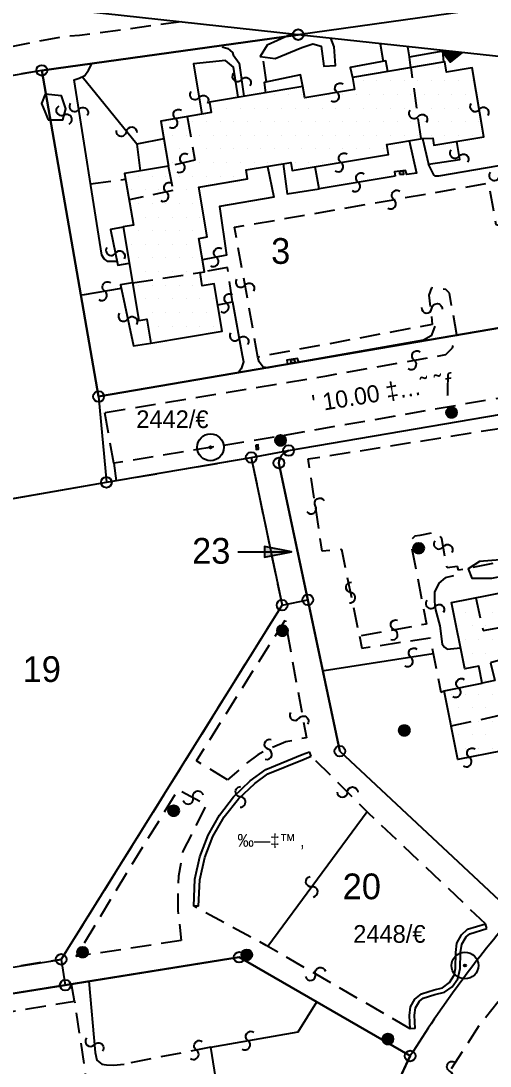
# Model space of a CAD drawing. Extents: x 160399 to 161261, y 619805 to 620526.
# Drawn here: x 160787.6 to 160842.3, y 620161.2 to 620282.9 of the extents above; entities that cross this region are included whole.
import ezdxf
from ezdxf.enums import TextEntityAlignment as Align

# ---------------------------------------------------------------- set-up
doc = ezdxf.new("R2010")
doc.units = 0
doc.header["$LTSCALE"] = 0.375
doc.header["$MEASUREMENT"] = 0
doc.linetypes.add('HIDDEN', pattern=[9.525, 6.35, -3.175])
doc.layers.get('0').update_dxf_attribs({"linetype": 'CONTINUOUS'})
for name, color, linetype in [('FNCP002', 251, 'CONTINUOUS'), ('PCLP001', 7, 'CONTINUOUS'), ('PCLP004', 7, 'CONTINUOUS'), ('PCLS001', 2, 'CONTINUOUS'), ('PCLS002', 2, 'CONTINUOUS'), ('PH-BLDH001', 3, 'CONTINUOUS'), ('PH-BLDP001', 3, 'CONTINUOUS'), ('PH-BLDP008', 3, 'CONTINUOUS'), ('PH-BLDP030', 3, 'HIDDEN'), ('PH-BLDP031', 3, 'HIDDEN'), ('PH-BORT000', 3, 'CONTINUOUS'), ('PH-FNCP000', 3, 'CONTINUOUS'), ('PH-FNCP006', 3, 'CONTINUOUS'), ('PH-LGTS008', 3, 'CONTINUOUS'), ('PH-PHNS001', 3, 'CONTINUOUS'), ('PH-PHNS006', 3, 'CONTINUOUS'), ('PH-RODP020', 3, 'HIDDEN'), ('PH-RODP021', 3, 'HIDDEN'), ('PH-RODP023', 3, 'HIDDEN'), ('PH-RODP026', 3, 'HIDDEN'), ('PH-TREP000', 3, 'CONTINUOUS'), ('PH-TREP001', 3, 'CONTINUOUS'), ('RODP021', 251, 'HIDDEN'), ('RODS001', 7, 'CONTINUOUS'), ('SRVS002', 6, 'CONTINUOUS'), ('SRVS007', 2, 'CONTINUOUS'), ('UD_PCLS008', 11, 'CONTINUOUS')]:
    doc.layers.add(name, color=color, linetype=linetype)
doc.styles.add('HEBTXT', font='hebtxt')

# ---------------------------------------------------------------- blocks, each defined once
blk = doc.blocks.new('*X25')
at = {"color": 0}
for p, q in [((160835.975, 620277.525), (160835.975, 620277.525)), ((160837.5625, 620277.525), (160837.5625, 620277.525)), ((160828.83125, 620275.9375), (160828.83125, 620275.9375)), ((160830.41875, 620275.9375), (160830.41875, 620275.9375)), ((160832.00625, 620275.9375), (160832.00625, 620275.9375)), ((160833.59375, 620275.9375), (160833.59375, 620275.9375)), ((160835.18125, 620275.9375), (160835.18125, 620275.9375)), ((160836.76875, 620275.9375), (160836.76875, 620275.9375)), ((160838.35625, 620275.9375), (160838.35625, 620275.9375)), ((160839.94375, 620275.9375), (160839.94375, 620275.9375)), ((160841.53125, 620275.9375), (160841.53125, 620275.9375)), ((160816.925, 620274.35), (160816.925, 620274.35)), ((160818.5125, 620274.35), (160818.5125, 620274.35)), ((160820.1, 620274.35), (160820.1, 620274.35)), ((160821.6875, 620274.35), (160821.6875, 620274.35)), ((160824.8625, 620274.35), (160824.8625, 620274.35)), ((160826.45, 620274.35), (160826.45, 620274.35)), ((160828.0375, 620274.35), (160828.0375, 620274.35)), ((160829.625, 620274.35), (160829.625, 620274.35)), ((160831.2125, 620274.35), (160831.2125, 620274.35)), ((160832.8, 620274.35), (160832.8, 620274.35)), ((160834.3875, 620274.35), (160834.3875, 620274.35)), ((160835.975, 620274.35), (160835.975, 620274.35)), ((160837.5625, 620274.35), (160837.5625, 620274.35)), ((160839.15, 620274.35), (160839.15, 620274.35)), ((160840.7375, 620274.35), (160840.7375, 620274.35)), ((160811.36875, 620272.7625), (160811.36875, 620272.7625)), ((160812.95625, 620272.7625), (160812.95625, 620272.7625)), ((160814.54375, 620272.7625), (160814.54375, 620272.7625)), ((160816.13125, 620272.7625), (160816.13125, 620272.7625)), ((160817.71875, 620272.7625), (160817.71875, 620272.7625)), ((160819.30625, 620272.7625), (160819.30625, 620272.7625)), ((160820.89375, 620272.7625), (160820.89375, 620272.7625)), ((160822.48125, 620272.7625), (160822.48125, 620272.7625)), ((160824.06875, 620272.7625), (160824.06875, 620272.7625)), ((160825.65625, 620272.7625), (160825.65625, 620272.7625)), ((160827.24375, 620272.7625), (160827.24375, 620272.7625)), ((160828.83125, 620272.7625), (160828.83125, 620272.7625)), ((160830.41875, 620272.7625), (160830.41875, 620272.7625)), ((160832.00625, 620272.7625), (160832.00625, 620272.7625)), ((160833.59375, 620272.7625), (160833.59375, 620272.7625)), ((160835.18125, 620272.7625), (160835.18125, 620272.7625)), ((160836.76875, 620272.7625), (160836.76875, 620272.7625)), ((160838.35625, 620272.7625), (160838.35625, 620272.7625)), ((160839.94375, 620272.7625), (160839.94375, 620272.7625)), ((160841.53125, 620272.7625), (160841.53125, 620272.7625)), ((160805.8125, 620271.175), (160805.8125, 620271.175)), ((160807.4, 620271.175), (160807.4, 620271.175)), ((160808.9875, 620271.175), (160808.9875, 620271.175)), ((160810.575, 620271.175), (160810.575, 620271.175)), ((160812.1625, 620271.175), (160812.1625, 620271.175)), ((160813.75, 620271.175), (160813.75, 620271.175)), ((160815.3375, 620271.175), (160815.3375, 620271.175)), ((160816.925, 620271.175), (160816.925, 620271.175)), ((160818.5125, 620271.175), (160818.5125, 620271.175)), ((160820.1, 620271.175), (160820.1, 620271.175)), ((160821.6875, 620271.175), (160821.6875, 620271.175)), ((160823.275, 620271.175), (160823.275, 620271.175)), ((160824.8625, 620271.175), (160824.8625, 620271.175)), ((160826.45, 620271.175), (160826.45, 620271.175)), ((160828.0375, 620271.175), (160828.0375, 620271.175)), ((160829.625, 620271.175), (160829.625, 620271.175)), ((160831.2125, 620271.175), (160831.2125, 620271.175)), ((160832.8, 620271.175), (160832.8, 620271.175)), ((160834.3875, 620271.175), (160834.3875, 620271.175)), ((160835.975, 620271.175), (160835.975, 620271.175)), ((160837.5625, 620271.175), (160837.5625, 620271.175)), ((160839.15, 620271.175), (160839.15, 620271.175)), ((160840.7375, 620271.175), (160840.7375, 620271.175)), ((160842.325, 620271.175), (160842.325, 620271.175)), ((160806.60625, 620269.5875), (160806.60625, 620269.5875)), ((160808.19375, 620269.5875), (160808.19375, 620269.5875)), ((160809.78125, 620269.5875), (160809.78125, 620269.5875)), ((160811.36875, 620269.5875), (160811.36875, 620269.5875)), ((160812.95625, 620269.5875), (160812.95625, 620269.5875)), ((160814.54375, 620269.5875), (160814.54375, 620269.5875)), ((160816.13125, 620269.5875), (160816.13125, 620269.5875)), ((160817.71875, 620269.5875), (160817.71875, 620269.5875)), ((160819.30625, 620269.5875), (160819.30625, 620269.5875)), ((160820.89375, 620269.5875), (160820.89375, 620269.5875)), ((160822.48125, 620269.5875), (160822.48125, 620269.5875)), ((160824.06875, 620269.5875), (160824.06875, 620269.5875)), ((160825.65625, 620269.5875), (160825.65625, 620269.5875)), ((160827.24375, 620269.5875), (160827.24375, 620269.5875)), ((160828.83125, 620269.5875), (160828.83125, 620269.5875)), ((160830.41875, 620269.5875), (160830.41875, 620269.5875)), ((160832.00625, 620269.5875), (160832.00625, 620269.5875)), ((160833.59375, 620269.5875), (160833.59375, 620269.5875)), ((160835.18125, 620269.5875), (160835.18125, 620269.5875)), ((160836.76875, 620269.5875), (160836.76875, 620269.5875)), ((160838.35625, 620269.5875), (160838.35625, 620269.5875)), ((160839.94375, 620269.5875), (160839.94375, 620269.5875)), ((160841.53125, 620269.5875), (160841.53125, 620269.5875)), ((160805.8125, 620268), (160805.8125, 620268)), ((160807.4, 620268), (160807.4, 620268)), ((160808.9875, 620268), (160808.9875, 620268)), ((160810.575, 620268), (160810.575, 620268)), ((160812.1625, 620268), (160812.1625, 620268)), ((160813.75, 620268), (160813.75, 620268)), ((160815.3375, 620268), (160815.3375, 620268)), ((160816.925, 620268), (160816.925, 620268)), ((160818.5125, 620268), (160818.5125, 620268)), ((160820.1, 620268), (160820.1, 620268)), ((160821.6875, 620268), (160821.6875, 620268)), ((160823.275, 620268), (160823.275, 620268)), ((160824.8625, 620268), (160824.8625, 620268)), ((160826.45, 620268), (160826.45, 620268)), ((160828.0375, 620268), (160828.0375, 620268)), ((160829.625, 620268), (160829.625, 620268)), ((160831.2125, 620268), (160831.2125, 620268)), ((160806.60625, 620266.4125), (160806.60625, 620266.4125)), ((160808.19375, 620266.4125), (160808.19375, 620266.4125)), ((160809.78125, 620266.4125), (160809.78125, 620266.4125)), ((160811.36875, 620266.4125), (160811.36875, 620266.4125)), ((160812.95625, 620266.4125), (160812.95625, 620266.4125)), ((160814.54375, 620266.4125), (160814.54375, 620266.4125)), ((160816.13125, 620266.4125), (160816.13125, 620266.4125)), ((160817.71875, 620266.4125), (160817.71875, 620266.4125)), ((160819.30625, 620266.4125), (160819.30625, 620266.4125)), ((160820.89375, 620266.4125), (160820.89375, 620266.4125)), ((160822.48125, 620266.4125), (160822.48125, 620266.4125)), ((160824.06875, 620266.4125), (160824.06875, 620266.4125)), ((160825.65625, 620266.4125), (160825.65625, 620266.4125)), ((160802.6375, 620264.825), (160802.6375, 620264.825)), ((160804.225, 620264.825), (160804.225, 620264.825)), ((160805.8125, 620264.825), (160805.8125, 620264.825)), ((160807.4, 620264.825), (160807.4, 620264.825)), ((160808.9875, 620264.825), (160808.9875, 620264.825)), ((160810.575, 620264.825), (160810.575, 620264.825)), ((160812.1625, 620264.825), (160812.1625, 620264.825)), ((160813.75, 620264.825), (160813.75, 620264.825)), ((160801.84375, 620263.2375), (160801.84375, 620263.2375)), ((160803.43125, 620263.2375), (160803.43125, 620263.2375)), ((160805.01875, 620263.2375), (160805.01875, 620263.2375)), ((160806.60625, 620263.2375), (160806.60625, 620263.2375)), ((160808.19375, 620263.2375), (160808.19375, 620263.2375)), ((160802.6375, 620261.65), (160802.6375, 620261.65)), ((160804.225, 620261.65), (160804.225, 620261.65)), ((160805.8125, 620261.65), (160805.8125, 620261.65)), ((160807.4, 620261.65), (160807.4, 620261.65)), ((160808.9875, 620261.65), (160808.9875, 620261.65)), ((160803.43125, 620260.0625), (160803.43125, 620260.0625)), ((160805.01875, 620260.0625), (160805.01875, 620260.0625)), ((160806.60625, 620260.0625), (160806.60625, 620260.0625)), ((160808.19375, 620260.0625), (160808.19375, 620260.0625)), ((160809.78125, 620260.0625), (160809.78125, 620260.0625)), ((160801.05, 620258.475), (160801.05, 620258.475)), ((160802.6375, 620258.475), (160802.6375, 620258.475)), ((160804.225, 620258.475), (160804.225, 620258.475)), ((160805.8125, 620258.475), (160805.8125, 620258.475)), ((160807.4, 620258.475), (160807.4, 620258.475)), ((160808.9875, 620258.475), (160808.9875, 620258.475)), ((160801.84375, 620256.8875), (160801.84375, 620256.8875)), ((160803.43125, 620256.8875), (160803.43125, 620256.8875)), ((160805.01875, 620256.8875), (160805.01875, 620256.8875)), ((160806.60625, 620256.8875), (160806.60625, 620256.8875)), ((160808.19375, 620256.8875), (160808.19375, 620256.8875)), ((160809.78125, 620256.8875), (160809.78125, 620256.8875)), ((160802.6375, 620255.3), (160802.6375, 620255.3)), ((160804.225, 620255.3), (160804.225, 620255.3)), ((160805.8125, 620255.3), (160805.8125, 620255.3)), ((160807.4, 620255.3), (160807.4, 620255.3)), ((160808.9875, 620255.3), (160808.9875, 620255.3)), ((160801.84375, 620253.7125), (160801.84375, 620253.7125)), ((160803.43125, 620253.7125), (160803.43125, 620253.7125)), ((160805.01875, 620253.7125), (160805.01875, 620253.7125)), ((160806.60625, 620253.7125), (160806.60625, 620253.7125)), ((160808.19375, 620253.7125), (160808.19375, 620253.7125)), ((160809.78125, 620253.7125), (160809.78125, 620253.7125)), ((160802.6375, 620252.125), (160802.6375, 620252.125)), ((160804.225, 620252.125), (160804.225, 620252.125)), ((160805.8125, 620252.125), (160805.8125, 620252.125)), ((160807.4, 620252.125), (160807.4, 620252.125)), ((160808.9875, 620252.125), (160808.9875, 620252.125)), ((160810.575, 620252.125), (160810.575, 620252.125)), ((160803.43125, 620250.5375), (160803.43125, 620250.5375)), ((160805.01875, 620250.5375), (160805.01875, 620250.5375)), ((160806.60625, 620250.5375), (160806.60625, 620250.5375)), ((160808.19375, 620250.5375), (160808.19375, 620250.5375)), ((160809.78125, 620250.5375), (160809.78125, 620250.5375)), ((160811.36875, 620250.5375), (160811.36875, 620250.5375)), ((160802.6375, 620248.95), (160802.6375, 620248.95)), ((160804.225, 620248.95), (160804.225, 620248.95)), ((160805.8125, 620248.95), (160805.8125, 620248.95)), ((160807.4, 620248.95), (160807.4, 620248.95)), ((160808.9875, 620248.95), (160808.9875, 620248.95)), ((160810.575, 620248.95), (160810.575, 620248.95)), ((160805.01875, 620247.3625), (160805.01875, 620247.3625)), ((160806.60625, 620247.3625), (160806.60625, 620247.3625)), ((160808.19375, 620247.3625), (160808.19375, 620247.3625)), ((160809.78125, 620247.3625), (160809.78125, 620247.3625)), ((160811.36875, 620247.3625), (160811.36875, 620247.3625)), ((160804.225, 620245.775), (160804.225, 620245.775)), ((160805.8125, 620245.775), (160805.8125, 620245.775))]:
    blk.add_line(p, q, dxfattribs=at)
blk = doc.blocks.new('*X24')
at = {"color": 0}
for p, q in [((160841.53125, 620215.6125), (160841.53125, 620215.6125)), ((160843.11875, 620215.6125), (160843.11875, 620215.6125)), ((160844.70625, 620215.6125), (160844.70625, 620215.6125)), ((160846.29375, 620215.6125), (160846.29375, 620215.6125)), ((160847.88125, 620215.6125), (160847.88125, 620215.6125)), ((160858.99375, 620215.6125), (160858.99375, 620215.6125)), ((160840.7375, 620214.025), (160840.7375, 620214.025)), ((160842.325, 620214.025), (160842.325, 620214.025)), ((160843.9125, 620214.025), (160843.9125, 620214.025)), ((160845.5, 620214.025), (160845.5, 620214.025)), ((160847.0875, 620214.025), (160847.0875, 620214.025)), ((160850.2625, 620214.025), (160850.2625, 620214.025)), ((160851.85, 620214.025), (160851.85, 620214.025)), ((160853.4375, 620214.025), (160853.4375, 620214.025)), ((160855.025, 620214.025), (160855.025, 620214.025)), ((160856.6125, 620214.025), (160856.6125, 620214.025)), ((160858.2, 620214.025), (160858.2, 620214.025)), ((160859.7875, 620214.025), (160859.7875, 620214.025)), ((160839.94375, 620212.4375), (160839.94375, 620212.4375)), ((160841.53125, 620212.4375), (160841.53125, 620212.4375)), ((160843.11875, 620212.4375), (160843.11875, 620212.4375)), ((160844.70625, 620212.4375), (160844.70625, 620212.4375)), ((160846.29375, 620212.4375), (160846.29375, 620212.4375)), ((160847.88125, 620212.4375), (160847.88125, 620212.4375)), ((160849.46875, 620212.4375), (160849.46875, 620212.4375)), ((160851.05625, 620212.4375), (160851.05625, 620212.4375)), ((160852.64375, 620212.4375), (160852.64375, 620212.4375)), ((160854.23125, 620212.4375), (160854.23125, 620212.4375)), ((160855.81875, 620212.4375), (160855.81875, 620212.4375)), ((160857.40625, 620212.4375), (160857.40625, 620212.4375)), ((160858.99375, 620212.4375), (160858.99375, 620212.4375)), ((160840.7375, 620210.85), (160840.7375, 620210.85)), ((160842.325, 620210.85), (160842.325, 620210.85)), ((160843.9125, 620210.85), (160843.9125, 620210.85)), ((160845.5, 620210.85), (160845.5, 620210.85)), ((160847.0875, 620210.85), (160847.0875, 620210.85)), ((160848.675, 620210.85), (160848.675, 620210.85)), ((160850.2625, 620210.85), (160850.2625, 620210.85)), ((160851.85, 620210.85), (160851.85, 620210.85)), ((160853.4375, 620210.85), (160853.4375, 620210.85)), ((160855.025, 620210.85), (160855.025, 620210.85)), ((160856.6125, 620210.85), (160856.6125, 620210.85)), ((160858.2, 620210.85), (160858.2, 620210.85)), ((160859.7875, 620210.85), (160859.7875, 620210.85)), ((160841.53125, 620209.2625), (160841.53125, 620209.2625)), ((160843.11875, 620209.2625), (160843.11875, 620209.2625)), ((160844.70625, 620209.2625), (160844.70625, 620209.2625)), ((160846.29375, 620209.2625), (160846.29375, 620209.2625)), ((160847.88125, 620209.2625), (160847.88125, 620209.2625)), ((160849.46875, 620209.2625), (160849.46875, 620209.2625)), ((160851.05625, 620209.2625), (160851.05625, 620209.2625)), ((160852.64375, 620209.2625), (160852.64375, 620209.2625)), ((160854.23125, 620209.2625), (160854.23125, 620209.2625)), ((160855.81875, 620209.2625), (160855.81875, 620209.2625)), ((160857.40625, 620209.2625), (160857.40625, 620209.2625)), ((160858.99375, 620209.2625), (160858.99375, 620209.2625)), ((160860.58125, 620209.2625), (160860.58125, 620209.2625)), ((160840.7375, 620207.675), (160840.7375, 620207.675)), ((160843.9125, 620207.675), (160843.9125, 620207.675)), ((160845.5, 620207.675), (160845.5, 620207.675)), ((160847.0875, 620207.675), (160847.0875, 620207.675)), ((160848.675, 620207.675), (160848.675, 620207.675)), ((160850.2625, 620207.675), (160850.2625, 620207.675)), ((160851.85, 620207.675), (160851.85, 620207.675)), ((160853.4375, 620207.675), (160853.4375, 620207.675)), ((160855.025, 620207.675), (160855.025, 620207.675)), ((160856.6125, 620207.675), (160856.6125, 620207.675)), ((160858.2, 620207.675), (160858.2, 620207.675)), ((160843.11875, 620206.0875), (160843.11875, 620206.0875)), ((160844.70625, 620206.0875), (160844.70625, 620206.0875)), ((160846.29375, 620206.0875), (160846.29375, 620206.0875)), ((160847.88125, 620206.0875), (160847.88125, 620206.0875)), ((160849.46875, 620206.0875), (160849.46875, 620206.0875)), ((160851.05625, 620206.0875), (160851.05625, 620206.0875)), ((160852.64375, 620206.0875), (160852.64375, 620206.0875)), ((160854.23125, 620206.0875), (160854.23125, 620206.0875)), ((160855.81875, 620206.0875), (160855.81875, 620206.0875)), ((160857.40625, 620206.0875), (160857.40625, 620206.0875)), ((160839.15, 620204.5), (160839.15, 620204.5)), ((160840.7375, 620204.5), (160840.7375, 620204.5)), ((160842.325, 620204.5), (160842.325, 620204.5)), ((160843.9125, 620204.5), (160843.9125, 620204.5)), ((160845.5, 620204.5), (160845.5, 620204.5)), ((160847.0875, 620204.5), (160847.0875, 620204.5)), ((160848.675, 620204.5), (160848.675, 620204.5)), ((160850.2625, 620204.5), (160850.2625, 620204.5)), ((160851.85, 620204.5), (160851.85, 620204.5)), ((160853.4375, 620204.5), (160853.4375, 620204.5)), ((160855.025, 620204.5), (160855.025, 620204.5)), ((160856.6125, 620204.5), (160856.6125, 620204.5)), ((160858.2, 620204.5), (160858.2, 620204.5)), ((160839.94375, 620202.9125), (160839.94375, 620202.9125)), ((160841.53125, 620202.9125), (160841.53125, 620202.9125)), ((160843.11875, 620202.9125), (160843.11875, 620202.9125)), ((160844.70625, 620202.9125), (160844.70625, 620202.9125)), ((160846.29375, 620202.9125), (160846.29375, 620202.9125)), ((160847.88125, 620202.9125), (160847.88125, 620202.9125)), ((160849.46875, 620202.9125), (160849.46875, 620202.9125)), ((160851.05625, 620202.9125), (160851.05625, 620202.9125)), ((160852.64375, 620202.9125), (160852.64375, 620202.9125)), ((160854.23125, 620202.9125), (160854.23125, 620202.9125)), ((160855.81875, 620202.9125), (160855.81875, 620202.9125)), ((160857.40625, 620202.9125), (160857.40625, 620202.9125)), ((160858.99375, 620202.9125), (160858.99375, 620202.9125)), ((160839.15, 620201.325), (160839.15, 620201.325)), ((160840.7375, 620201.325), (160840.7375, 620201.325)), ((160842.325, 620201.325), (160842.325, 620201.325)), ((160843.9125, 620201.325), (160843.9125, 620201.325)), ((160845.5, 620201.325), (160845.5, 620201.325)), ((160847.0875, 620201.325), (160847.0875, 620201.325)), ((160848.675, 620201.325), (160848.675, 620201.325)), ((160850.2625, 620201.325), (160850.2625, 620201.325)), ((160851.85, 620201.325), (160851.85, 620201.325)), ((160853.4375, 620201.325), (160853.4375, 620201.325)), ((160855.025, 620201.325), (160855.025, 620201.325)), ((160856.6125, 620201.325), (160856.6125, 620201.325)), ((160858.2, 620201.325), (160858.2, 620201.325)), ((160839.94375, 620199.7375), (160839.94375, 620199.7375)), ((160841.53125, 620199.7375), (160841.53125, 620199.7375)), ((160843.11875, 620199.7375), (160843.11875, 620199.7375)), ((160844.70625, 620199.7375), (160844.70625, 620199.7375)), ((160846.29375, 620199.7375), (160846.29375, 620199.7375)), ((160847.88125, 620199.7375), (160847.88125, 620199.7375)), ((160849.46875, 620199.7375), (160849.46875, 620199.7375)), ((160851.05625, 620199.7375), (160851.05625, 620199.7375)), ((160852.64375, 620199.7375), (160852.64375, 620199.7375)), ((160854.23125, 620199.7375), (160854.23125, 620199.7375)), ((160855.81875, 620199.7375), (160855.81875, 620199.7375)), ((160857.40625, 620199.7375), (160857.40625, 620199.7375)), ((160858.99375, 620199.7375), (160858.99375, 620199.7375)), ((160840.7375, 620198.15), (160840.7375, 620198.15)), ((160842.325, 620198.15), (160842.325, 620198.15)), ((160843.9125, 620198.15), (160843.9125, 620198.15)), ((160845.5, 620198.15), (160845.5, 620198.15)), ((160851.85, 620198.15), (160851.85, 620198.15)), ((160853.4375, 620198.15), (160853.4375, 620198.15)), ((160855.025, 620198.15), (160855.025, 620198.15)), ((160856.6125, 620198.15), (160856.6125, 620198.15)), ((160858.2, 620198.15), (160858.2, 620198.15)), ((160859.7875, 620198.15), (160859.7875, 620198.15)), ((160852.64375, 620196.5625), (160852.64375, 620196.5625)), ((160854.23125, 620196.5625), (160854.23125, 620196.5625))]:
    blk.add_line(p, q, dxfattribs=at)
blk = doc.blocks.new('PHNS001')
at = {"layer": 'PH-PHNS001', "flags": 128}
blk.add_lwpolyline([(-0.5, -0.3125), (0.5, -0.3125), (0.5, 0.25), (-0.5, 0.25), (-0.5, -0.3125)], dxfattribs=at)
blk = doc.blocks.new('PHNS006')
at = {"layer": 'PH-PHNS006', "flags": 128}
blk.add_lwpolyline([(-0.5, -0.3125), (0.5, -0.3125), (0.5, 0.25), (-0.5, 0.25), (-0.5, -0.3125)], dxfattribs=at)
blk = doc.blocks.new('*X10')
at = {"color": 0}
for p, q in [((-0.5, 0), (0.5, 0)), ((-0.499, 0.032), (0.499, 0.032)), ((-0.496, 0.064), (0.496, 0.064)), ((-0.491, 0.095), (0.491, 0.095)), ((-0.484, 0.127), (0.484, 0.127)), ((-0.474, 0.159), (0.474, 0.159)), ((-0.462, 0.191), (0.462, 0.191)), ((-0.448, 0.222), (0.448, 0.222)), ((-0.431, 0.254), (0.431, 0.254)), ((-0.41, 0.286), (0.41, 0.286)), ((-0.386, 0.318), (0.386, 0.318)), ((-0.358, 0.349), (0.358, 0.349)), ((-0.324, 0.381), (0.324, 0.381)), ((-0.282, 0.413), (0.282, 0.413)), ((-0.229, 0.445), (0.229, 0.445)), ((-0.152, 0.476), (0.152, 0.476)), ((-0.499, -0.032), (0.499, -0.032)), ((-0.496, -0.064), (0.496, -0.064)), ((-0.491, -0.095), (0.491, -0.095)), ((-0.484, -0.127), (0.484, -0.127)), ((-0.474, -0.159), (0.474, -0.159)), ((-0.462, -0.191), (0.462, -0.191)), ((-0.448, -0.222), (0.448, -0.222)), ((-0.431, -0.254), (0.431, -0.254)), ((-0.41, -0.286), (0.41, -0.286)), ((-0.386, -0.318), (0.386, -0.318)), ((-0.358, -0.349), (0.358, -0.349)), ((-0.324, -0.381), (0.324, -0.381)), ((-0.282, -0.413), (0.282, -0.413)), ((-0.229, -0.445), (0.229, -0.445)), ((-0.152, -0.476), (0.152, -0.476))]:
    blk.add_line(p, q, dxfattribs=at)
blk = doc.blocks.new('LGTS008')
blk.add_circle((0, 0), 0.5)
blk.add_blockref('*X10', (0, 0))
at = {"style": 'HEBTXT', "flags": 8}
blk.add_attdef('DESC', text='', height=1.5, dxfattribs=at).set_placement((-3.815, -0.648), align=Align.CENTER)
at = {"style": 'HEBTXT', "flags": 9}
blk.add_attdef('ID', (0, -2.843), '', height=1.5, dxfattribs=at)
blk = doc.blocks.new('PCLS010')
blk.add_lwpolyline([(0.75, -0.002), (5.75, -0.002), (3.25, 0.498), (3.25, -0.502), (5.75, -0.002)])
blk.add_solid([(3.25, -0.502), (3.25, 0.498), (5.75, -0.002)])
blk = doc.blocks.new('SRVS002')
for radius in [1.25, 0.1]:
    blk.add_circle((0, 0), radius)
blk = doc.blocks.new('PCLS002')
blk.add_lwpolyline([(-0.85, -0.85, 1), (0, 0, -1), (0.85, 0.85, -1)], format="xyb")
blk = doc.blocks.new('PCLS008')
at = {"style": 'HEBTXT', "flags": 1}
blk.add_attdef('CAPTION', text='', height=1.5, dxfattribs=at).set_placement((-0.165, -14.191), align=Align.CENTER)
blk = doc.blocks.new('SRVS007')
blk.add_circle((0, 0), 0.5)
at = {"style": 'HEBTXT'}
blk.add_attdef('NAME', text='', height=1.8, dxfattribs=at).set_placement((-0.011, -2.996), align=Align.CENTER)
for tag, flags, p in [('KIND', 1, (0, -6.042, -0.001)), ('HEIGHT', 1, (0, -8, -0.001)), ('SOURCE-CODE', 9, (0, -9.958, -0.001)), ('MARK-CODE', 9, (0, -11.916, -0.001))]:
    blk.add_attdef(tag, text='', height=1.8, dxfattribs=dict(at, flags=flags)).set_placement(p, align=Align.CENTER)
blk = doc.blocks.new('SU93_41L')
for points in [[(-1, 0), (0, 1), (1, 0)], [(-0.759, 0.1), (0, 0.859), (0.759, 0.1)], [(-0.517, 0.2), (0, 0.717), (0.517, 0.2)], [(-0.276, 0.3), (0, 0.576), (0.276, 0.3)], [(-0.034, 0.4), (0, 0.434), (0.034, 0.4)]]:
    blk.add_lwpolyline(points, close=True)
blk = doc.blocks.new('RODS001')
blk.add_circle((0, 0), 0.001)

msp = doc.modelspace()

# ---------------------------------------------------------------- linework, layer by layer
at = {"layer": 'FNCP002', "flags": 128}
for points in [[(160796.63, 620239.17), (160790.01, 620277.17), (160819.89, 620281.33)], [(160895.98, 620256.19), (160796.63, 620239.17)], [(160818.77, 620232.88), (160899.59, 620246.66)], [(160770.76, 620224.55), (160797.54, 620229.18)], [(160824.74, 620197.86), (160845.09, 620178.85)], [(160832.94, 620162.35), (160813.01, 620173.85)]]:
    msp.add_lwpolyline(points, dxfattribs=at)
for points in [[(160817.64, 620231.43, -0.302428), (160818.77, 620232.88, -11.851601)], [(160824.74, 620197.86), (160817.64, 620231.43, -0.281262)], [(160813.01, 620173.85), (160779.83, 620168.53, 0.161654)], [(160832.94, 620162.35), (160826.38, 620148.3), (160823.56, 620138.73), (160822.14, 620131.18), (160821.59, 620121.85), (160821.43, 620115.53), (160823, 620088.46, -0.121491)]]:
    msp.add_lwpolyline(points, format="xyb", dxfattribs=at)
at = {"layer": 'PCLP001', "flags": 128}
msp.add_lwpolyline([(160942.64, 620160.53), (160941.94, 620165.37), (160937.54, 620195.9), (160937.97, 620197.39), (160943.4, 620216.18), (160943.75, 620217.4), (160936.67, 620219.12), (160931.79, 620220.31), (160923.75, 620223.22), (160919.92, 620220.65), (160916.22, 620218.18), (160911.56, 620215.06), (160899.59, 620246.66), (160895.98, 620256.19), (160889.33, 620273.73), (160843.95, 620278.7), (160819.89, 620281.33), (160712.81, 620293.04)], dxfattribs=at)
at = {"layer": 'PCLP004'}
for p, q in [((160819.89, 620281.33), (160790.01, 620277.17)), ((160790.01, 620277.17), (160757.28, 620271.29)), ((160790.01, 620277.17), (160796.63, 620239.17)), ((160796.63, 620239.17), (160849.18, 620248.17)), ((160796.63, 620239.17), (160797.54, 620229.18)), ((160818.77, 620232.88), (160858.81, 620239.71)), ((160814.42, 620232.07), (160818.77, 620232.88)), ((160797.54, 620229.18), (160814.42, 620232.07)), ((160814.42, 620232.07), (160818.01, 620214.87)), ((160817.64, 620231.43), (160821.01, 620215.5)), ((160770.76, 620224.55), (160797.54, 620229.18)), ((160818.01, 620214.87), (160821.01, 620215.5)), ((160821.01, 620215.5), (160824.74, 620197.86)), ((160792.27, 620173.61), (160818.01, 620214.87)), ((160824.74, 620197.86), (160845.09, 620178.85)), ((160778.32, 620171.34), (160792.27, 620173.61)), ((160792.27, 620173.61), (160792.75, 620170.6)), ((160792.75, 620170.6), (160813.01, 620173.85)), ((160813.01, 620173.85), (160832.94, 620162.35)), ((160779.83, 620168.53), (160792.75, 620170.6)), ((160826.38, 620148.3), (160832.94, 620162.35))]:
    msp.add_line(p, q, dxfattribs=at)
msp.add_lwpolyline([(160904.06, 620295.95), (160883.38, 620291.52), (160874.47, 620290.05), (160842.95, 620284.54), (160819.89, 620281.33)], dxfattribs=at)
for centre, radius, start, end in [((160819.29, 620231.31), 1.66, 108.4168, 175.7239), ((160951.45, 620087.81), 140, 139.4367, 147.8302)]:
    msp.add_arc(centre, radius, start, end, dxfattribs=at)
at = {"layer": 'PH-BLDP001'}
for points in [[(160820.44, 620275.31), (160809.54, 620273.47), (160809.74, 620272.25), (160803.87, 620271.26), (160804.76, 620266.01), (160799.66, 620265.15), (160800.68, 620259.14), (160799.49, 620258.94), (160801.33, 620248.04), (160802.25, 620248.19), (160802.72, 620245.4), (160811.03, 620246.8), (160810.1, 620252.31), (160808.71, 620252.08), (160808.45, 620253.63), (160808.96, 620253.72), (160808.3, 620257.6), (160809.28, 620257.76), (160808.3, 620263.56), (160814, 620264.53), (160813.83, 620265.57), (160819.04, 620266.45), (160819.2, 620265.49), (160830.4, 620267.38), (160830.21, 620268.55), (160834.36, 620269.25), (160835.57, 620269.29), (160835.71, 620268.44), (160841.53, 620269.43), (160840.17, 620277.46), (160837.16, 620276.95), (160836.96, 620278.15), (160826.22, 620276.34), (160826.45, 620274.95), (160820.66, 620273.98)], [(160848.41, 620214.08), (160858.42, 620216.05), (160859.94, 620208.37), (160857.03, 620207.8), (160859.03, 620197.66), (160850.27, 620195.93), (160849.5, 620199.87), (160848.68, 620199.71), (160848.84, 620198.92), (160838.49, 620196.88), (160836.91, 620204.9), (160841.34, 620205.77), (160840.95, 620207.78), (160839.29, 620207.46), (160837.77, 620215.17), (160846.44, 620216.88), (160847.17, 620213.2), (160848.53, 620213.47)]]:
    msp.add_lwpolyline(points, close=True, dxfattribs=at)
at = {"layer": 'PH-BLDP008'}
for points in [[(160836.87, 620278.14), (160836.73, 620279.41), (160832.82, 620278.72), (160832.97, 620277.48)], [(160812.91, 620274.04), (160812.34, 620277.55), (160811.42, 620278.33), (160807.7, 620277.93), (160808.66, 620272.07)], [(160830.32, 620277.03), (160830.11, 620278.28), (160825.94, 620277.52), (160826.22, 620276.34)], [(160820.44, 620275.31), (160820.17, 620276.64), (160815.94, 620275.75), (160816.08, 620274.57)], [(160804.22, 620269.21), (160801.09, 620268.56), (160801.49, 620265.45)], [(160834.36, 620269.25), (160835.07, 620266.23), (160838.71, 620266.79), (160838.39, 620268.9)], [(160818.12, 620266.29), (160818.6, 620262.8), (160822.34, 620263.39), (160821.87, 620265.94)], [(160799.49, 620258.9), (160798.02, 620258.65), (160798.89, 620254.48), (160800.2, 620254.71)], [(160800.59, 620252.41), (160799.18, 620252.17), (160800.7, 620245.08), (160802.72, 620245.4)]]:
    msp.add_lwpolyline(points, dxfattribs=at)
at = {"layer": 'PH-BLDP030'}
for points in [[(160834.22, 620269.22), (160833.05, 620277.49)], [(160806.96, 620271.79), (160807.83, 620266.73), (160804.76, 620266.01)], [(160804.75, 620266.01), (160805.3, 620263.18), (160800.18, 620262.09)], [(160800.59, 620252.41), (160808.45, 620253.63)], [(160840.58, 620215.73), (160841.43, 620211.93), (160843.38, 620212.25), (160844.04, 620208.65), (160842.31, 620208.17), (160842.79, 620206.08), (160841.34, 620205.77)], [(160837.72, 620200.8), (160843.55, 620202.08), (160844.28, 620198.02)]]:
    msp.add_lwpolyline(points, dxfattribs=at)
at = {"layer": 'PH-BLDP031'}
msp.add_lwpolyline([(160810.51, 620249.87), (160812.22, 620250.2), (160811.67, 620254.21), (160808.96, 620253.72)], dxfattribs=at)
at = {"layer": 'PH-FNCP000'}
for points in [[(160811.05, 620279.9), (160811.71, 620279.73), (160812.23, 620279.26), (160812.32, 620278.99), (160813.02, 620278.01), (160813.57, 620274.15)], [(160829.45, 620280.28), (160829.79, 620278.22)], [(160832.64, 620279.93), (160832.83, 620278.73)], [(160798.8, 620254.89), (160798.21, 620254.89), (160797.71, 620254.92), (160797.27, 620255.2), (160797, 620255.63), (160793.77, 620276.07), (160794.38, 620276.27), (160795.03, 620276.56), (160795.47, 620277.21), (160795.79, 620277.84)], [(160816.19, 620275.8), (160815.85, 620278.25)], [(160832.84, 620268.99), (160833.67, 620265.21), (160832.55, 620265.06), (160832.41, 620265.51), (160831.1, 620265.34), (160831.18, 620264.86)], [(160856.57, 620269.95), (160856.63, 620269.45), (160856.52, 620268.76), (160855.73, 620268.09), (160845.99, 620266.53), (160836.22, 620264.83), (160835.9, 620264.84), (160835.68, 620265.02), (160835.07, 620266.23)], [(160816.3, 620265.99), (160817.04, 620262.41), (160810.71, 620261.3), (160811.54, 620255.65), (160808.73, 620255.09)], [(160831.18, 620264.86), (160822.34, 620263.39)], [(160799.26, 620251.77), (160794.7, 620251)], [(160812.22, 620250.2), (160813.36, 620244.01), (160813.5, 620243.2), (160813.25, 620242.42), (160812.96, 620242.06)], [(160835.82, 620247.38), (160835.66, 620246.93), (160835.38, 620246.26), (160834.48, 620245.76), (160819.98, 620243.19), (160819.79, 620243.62), (160818.56, 620243.43), (160818.63, 620242.96), (160816.39, 620242.52), (160815.8, 620242.61), (160815.33, 620243.22), (160815.2, 620243.77)], [(160837.98, 620218.3), (160837.03, 620218.04), (160836.27, 620217.42), (160835.76, 620216.37), (160835.76, 620215.24), (160835.89, 620214.34)], [(160835.89, 620214.34), (160836.38, 620212.45), (160836.67, 620210.32), (160836.92, 620209.98), (160837.26, 620209.73), (160838.8, 620209.91)], [(160807.71, 620179.81), (160807.86, 620182.94), (160808.44, 620185.56), (160809.4, 620188.07), (160810.72, 620190.41), (160812.37, 620192.54), (160814.3, 620194.4), (160816.11, 620195.71), (160820.36, 620197.47), (160821.2, 620197.8)], [(160808.27, 620179.79), (160808.42, 620182.88), (160809.01, 620185.46), (160809.96, 620187.93), (160811.28, 620190.22), (160812.92, 620192.3), (160814.85, 620194.11), (160816.37, 620195.21), (160820.58, 620196.94), (160821.41, 620197.27)], [(160821.41, 620197.27), (160821.2, 620197.8)], [(160808.27, 620179.79), (160807.71, 620179.81)], [(160832.95, 620165.51), (160832.87, 620167.05), (160832.98, 620168.06), (160833.47, 620168.96), (160834.25, 620169.6), (160835.73, 620170.06), (160836.71, 620170.31), (160837.53, 620170.91), (160838.05, 620171.78), (160838.21, 620172.56), (160838.24, 620174.4), (160838.39, 620175.49), (160838.92, 620176.46), (160839.63, 620177.11), (160841.71, 620177.76)], [(160841.88, 620177.21), (160841.71, 620177.76)], [(160833.52, 620165.54), (160833.44, 620167.09), (160833.55, 620167.98), (160834.04, 620168.74), (160834.47, 620169.07), (160835.83, 620169.5), (160836.92, 620169.77), (160837.84, 620170.41), (160838.48, 620171.33), (160838.78, 620172.55), (160838.81, 620174.41), (160838.96, 620175.39), (160839.48, 620176.24), (160839.88, 620176.59), (160841.88, 620177.21)], [(160833.52, 620165.54), (160832.95, 620165.51)], [(160828.43, 620160.07), (160810.69, 620157.27), (160809.72, 620163.38)]]:
    msp.add_lwpolyline(points, dxfattribs=at)
at = {"layer": 'PH-FNCP006'}
for points in [[(160801.09, 620268.56), (160794.73, 620276.43)], [(160795.5, 620171.05), (160796.23, 620162.74), (160796.41, 620161.87), (160796.99, 620161.39), (160797.57, 620161.34), (160798.36, 620161.29), (160799.63, 620161.4)]]:
    msp.add_lwpolyline(points, dxfattribs=at)
at = {"layer": 'PH-RODP020', "flags": 128}
msp.add_lwpolyline([(160798.41, 620231.4), (160797.34, 620237.31)], dxfattribs=at)
at = {"layer": 'PH-RODP021', "flags": 128}
for points in [[(160806.25, 620282.82), (160794.42, 620281.23), (160792.78, 620281.14), (160777.9, 620278.29), (160766.3, 620276.04), (160755.58, 620273.9), (160732.11, 620272.17), (160728.64, 620271.79), (160726.28, 620271.22), (160724.04, 620270.28), (160721.98, 620268.99), (160720.5, 620267.72), (160718.2, 620265.12), (160717.14, 620262.82), (160716.45, 620260.39), (160716.15, 620257.88), (160716.26, 620255.19), (160718.52, 620239.93), (160723.12, 620212.6), (160731.52, 620162.08), (160738.58, 620119), (160744.22, 620080.8), (160744.61, 620078.11), (160745.12, 620075.83), (160746, 620073.67), (160747.74, 620071.05), (160749.43, 620069.3), (160751.37, 620067.84), (160753.53, 620066.71), (160755.78, 620065.97), (160758.8, 620065.69), (160761.84, 620065.81), (160763.49, 620066.04), (160764.53, 620067.52), (160778.78, 620069.47), (160780.2, 620070.11), (160781.43, 620071.09), (160782.37, 620072.35), (160782.96, 620073.78), (160781.47, 620088.76), (160781.04, 620089.73), (160780.28, 620090.48), (160779.3, 620090.89), (160778.45, 620090.95), (160765.64, 620089.06), (160764.04, 620100.52), (160763.05, 620100.29), (160760.52, 620118), (160764.35, 620118.66), (160764.69, 620119.05), (160764.76, 620119.8), (160763.91, 620127.54), (160763.61, 620128.25), (160763.15, 620128.4), (160759.56, 620127.88), (160756.21, 620145.87), (160771.44, 620148.67), (160772.83, 620139.4), (160770.05, 620138.96), (160769.41, 620138.66), (160769.2, 620138.15), (160769.21, 620137.54), (160769.59, 620137.08), (160769.98, 620136.79), (160770.79, 620136.8), (160773.79, 620137.22), (160774.52, 620137.86), (160774.86, 620138.19), (160775.02, 620138.83), (160775.11, 620139.42), (160774.98, 620140.2), (160770.77, 620166.16), (160770.67, 620167.83), (160770.45, 620168.81), (160769.93, 620169.42), (160769.42, 620169.8), (160768.49, 620169.8), (160761.59, 620168.81), (160757.16, 620200.47), (160761.72, 620201.28), (160761.36, 620203.64), (160771.8, 620205.09), (160774.43, 620187.02), (160771.18, 620186.39), (160770.3, 620186.04), (160770.26, 620185.54), (160770.35, 620185.08), (160770.95, 620184.72), (160771.48, 620184.69), (160775.86, 620185.38), (160776.49, 620180.24), (160772.05, 620179.42), (160771.24, 620179.15), (160771.2, 620178.65), (160771.36, 620178.23), (160775.66, 620174.38), (160781.55, 620137.55), (160782.42, 620136.98), (160783.72, 620136.78), (160786.57, 620137.24), (160787.14, 620137.54), (160787.45, 620138.42), (160787.21, 620139.24), (160786.73, 620139.68), (160786.08, 620139.76), (160785.75, 620139.64), (160783.12, 620139), (160778.79, 620166.31), (160793.82, 620168.72), (160796.84, 620148.32), (160793.51, 620147.84), (160792.99, 620147.59), (160792.76, 620147.07), (160792.81, 620146.74), (160794.32, 620137.3), (160794.62, 620136.77), (160795.18, 620136.54), (160795.62, 620136.63), (160798.61, 620136.98), (160799.17, 620132.46), (160795.14, 620131.69), (160794.55, 620131.45), (160794.22, 620130.91), (160794.2, 620130.52), (160795.04, 620124.38), (160795.08, 620123.8), (160795.49, 620123.37), (160796.3, 620123.38), (160800.44, 620123.72), (160804.03, 620094.01), (160788.83, 620092.06), (160788.11, 620091.55), (160787.68, 620090.77), (160787.61, 620090.11), (160789.22, 620076.61), (160789.58, 620075.2), (160790.31, 620073.95), (160791.35, 620072.93), (160792.62, 620072.24), (160794.03, 620071.91), (160795.24, 620071.93), (160807.62, 620073.52), (160809, 620072.33), (160816.67, 620073.58), (160818.95, 620074.41), (160821.06, 620075.59), (160822.95, 620077.11), (160824.57, 620078.91), (160825.89, 620080.94), (160826.85, 620083.17), (160827.44, 620085.52), (160827.64, 620087.93), (160827.56, 620089.52), (160827.39, 620092.49), (160825.17, 620094.51), (160824.13, 620125.04), (160825.22, 620131.82), (160826.7, 620138.51), (160828.55, 620145.11), (160829.69, 620148.57), (160832.33, 620154.73), (160834.44, 620155.1), (160836.81, 620159.39), (160841.21, 620166.24), (160849.33, 620176.16), (160852, 620179), (160852.24, 620181.79), (160859.65, 620187.51), (160868.32, 620193.22), (160871.19, 620192.3), (160877.57, 620196.58), (160884.42, 620200.94), (160898.17, 620203.16)], [(160797.39, 620237.31), (160823.24, 620241.6), (160837.1, 620244.06), (160837.86, 620244.86), (160838.36, 620246.36), (160837.51, 620251.22), (160837.1, 620251.65), (160835.44, 620251.83), (160835.12, 620251), (160835.52, 620247.57), (160815.2, 620243.77), (160812.48, 620258.89), (160842.05, 620264.03), (160842.92, 620259.23), (160843.22, 620259.13), (160843.55, 620259.11), (160843.92, 620259.11), (160850.9, 620260.16), (160851.35, 620260.44), (160851.51, 620260.77), (160851.52, 620261.11), (160850.86, 620265.38), (160880.06, 620270.64), (160880.31, 620270.52), (160880.42, 620270.19), (160883.35, 620254.38), (160883.86, 620253.47), (160884.68, 620252.82), (160885.67, 620252.51), (160886.23, 620252.5), (160887.89, 620252.86), (160894.09, 620253.81), (160896.38, 620253.96)], [(160896.35, 620247.86), (160893.05, 620247.47), (160892.25, 620247.15), (160891.68, 620246.51), (160891.46, 620245.68), (160891.51, 620245.19), (160893.93, 620229.23), (160864.62, 620223.96), (160863.83, 620228.57), (160863.59, 620228.88), (160863.25, 620228.99), (160858.77, 620228.31), (160857.93, 620232.61), (160861.97, 620233.36), (160862.51, 620233.7), (160862.74, 620234.42), (160861.96, 620238.9), (160882.47, 620242.33), (160882.95, 620239.19), (160883.16, 620238.81), (160883.83, 620238.39), (160884.61, 620238.35), (160885.32, 620238.7), (160885.59, 620239), (160885.6, 620239.4), (160884.93, 620244.32), (160883.96, 620245.13), (160882.35, 620245.69), (160862.26, 620242.19), (160857.8, 620241.34), (160856.83, 620241.04), (160856.04, 620240.4), (160855.55, 620239.5), (160855.46, 620238.38), (160855.62, 620237.64), (160856.05, 620237.26), (160856.64, 620237.18), (160856.86, 620237.2), (160857.49, 620237.98), (160860.22, 620238.42), (160861.02, 620234.28), (160857.18, 620233.45), (160856.57, 620233.19), (160856.2, 620232.64), (160856.16, 620232.24), (160857.75, 620222.79), (160838.58, 620218.93), (160838.44, 620219.39), (160837.25, 620219.22), (160836.61, 620222.59), (160836.27, 620223.1), (160835.5, 620223.28), (160834.06, 620222.99), (160833.48, 620222.91), (160833.09, 620222.48), (160833.03, 620222.05), (160834.83, 620212.67), (160827.03, 620211.25), (160824.99, 620221.35), (160822.68, 620221.18), (160821.07, 620231.9), (160846.32, 620235.94), (160846.91, 620232.41), (160847.28, 620231.79), (160848.23, 620231.77), (160849.1, 620232.12), (160849.48, 620232.45), (160849.59, 620233.08), (160848.7, 620237.86), (160848.35, 620238.59), (160847.71, 620239.06), (160847.12, 620239.18), (160844.48, 620239.19), (160816.87, 620234.41), (160798.41, 620231.4)]]:
    msp.add_lwpolyline(points, dxfattribs=at)
at = {"layer": 'PH-RODP023', "flags": 128}
for points in [[(160795.69, 620263.94), (160799.77, 620264.51)], [(160809.72, 620163.38), (160799.63, 620161.4)]]:
    msp.add_lwpolyline(points, dxfattribs=at)
at = {"layer": 'PH-RODP026', "flags": 128}
for points in [[(160798.41, 620231.4), (160798.69, 620229.37)], [(160827.03, 620211.25), (160827.31, 620209.86), (160835.25, 620211.08), (160836.5, 620204.73), (160836.91, 620204.9)], [(160841.71, 620177.76), (160828.13, 620190.61), (160821.41, 620197.27)], [(160832.95, 620165.51), (160816.16, 620175.24), (160807.71, 620179.81)], [(160793.82, 620168.72), (160793.46, 620170.71)]]:
    msp.add_lwpolyline(points, dxfattribs=at)
for points in [[(160811.66, 620194.54), (160808.03, 620196.72), (160818.36, 620213.13), (160820.84, 620199.43), (160818.43, 620198.94), (160816.48, 620198.13), (160815.2, 620197.44), (160813.99, 620196.53), (160812.99, 620195.68), (160811.66, 620194.54)], [(160806.27, 620175.8), (160794, 620173.94), (160801.82, 620186.77), (160805.93, 620193.41), (160809.2, 620191.6), (160807.73, 620188.71), (160806.46, 620186.23), (160805.93, 620183.31), (160805.85, 620181.35), (160805.85, 620179.31), (160806.27, 620175.8)]]:
    msp.add_lwpolyline(points, close=True, dxfattribs=at)
at = {"layer": 'PH-TREP000'}
for points in [[(160835.62, 620209.2), (160822.9, 620207.21)], [(160827.93, 620190.81), (160816.37, 620175.11)], [(160809.72, 620163.38), (160819.9, 620165.16), (160822.05, 620168.65)]]:
    msp.add_lwpolyline(points, dxfattribs=at)
at = {"layer": 'PH-TREP001'}
for points in [[(160819.34, 620281.39), (160818.69, 620281.2), (160816.27, 620280.1), (160815.45, 620278.78), (160815.45, 620278.78)], [(160815.45, 620278.78), (160817.19, 620278.55), (160820.33, 620279.84), (160821.59, 620280.25), (160822.55, 620280.01), (160822.88, 620277.68), (160824.23, 620277.72), (160824.09, 620279.92), (160823.71, 620280.91)]]:
    msp.add_lwpolyline(points, dxfattribs=at)
for points in [[(160790.74, 620271.4), (160792.46, 620271.41), (160792.81, 620272.68), (160792.3, 620274.19), (160790.41, 620274.39), (160789.99, 620273.32), (160790.43, 620272.17)], [(160846.49, 620218.83), (160845.25, 620220.08), (160843.44, 620220.16), (160841.02, 620219.95), (160839.7, 620219.11), (160840.11, 620218.01), (160842.46, 620218), (160844.4, 620218.39)]]:
    msp.add_lwpolyline(points, close=True, dxfattribs=at)
at = {"layer": 'RODP021', "flags": 128}
msp.add_lwpolyline([(160790.01, 620277.17), (160757.28, 620271.29), (160729.9, 620269.06, 0.333672), (160719.38, 620259.46)], format="xyb", dxfattribs=at)
msp.add_lwpolyline([(160797.54, 620229.18), (160814.42, 620232.07), (160818.01, 620214.87), (160792.27, 620173.61), (160778.32, 620171.34)], dxfattribs=at)

# ---------------------------------------------------------------- block references
at = {"layer": 'PCLS001', "xscale": 1.25, "yscale": 1.25, "zscale": 1.25, "rotation": 173.7577384102753}
msp.add_blockref('SU93_41L', (160837.74, 620279.38), dxfattribs=at)
at = {"layer": 'PCLS002'}
for p, rotation in [((160813.29, 620276.11, 34.82), 278.1197170404702), ((160824.42, 620274.61, 46.85), 9.566577892661492), ((160808.34, 620274.01, 36.35), 279.3210317468129), ((160792.62, 620271.97, 34.24), 74.44801462869927), ((160794.32, 620272.61, 33.89), 278.9629825813637), ((160805.59, 620271.55, 44.56), 9.571484014977848), ((160833.86, 620271.81, 46.8), 278.0680015470389), ((160840.99, 620272.63, 43.55), 279.569881780995), ((160799.88, 620270.05, 33.88), 308.9568443972076), ((160838.65, 620267.19, 39.08), 278.6277194326356), ((160806.4, 620266.39, 46.36), 13.36552869030413), ((160824.88, 620266.45, 46.47), 9.566741841705152), ((160826.87, 620264.14, 34.06), 9.459169411052208), ((160843.21, 620264.58, 33.12), 278.4272709244828), ((160804.52, 620263.01, 46.36), 11.98326305801504), ((160831.04, 620262.12, 33.56), 9.858939376735448), ((160798.59, 620255.88, 43.48), 281.7479812063174), ((160810.33, 620255.41, 34.06), 11.36863313582347), ((160813.69, 620252.15, 33.56), 280.2088167595772), ((160797.34, 620251.45, 35.05), 9.529503839593602), ((160811.54, 620250.07, 35.91), 10.6660420767618), ((160835.46, 620249.45, 34.06), 310.1492077115135), ((160800.03, 620248.22, 39.42), 282.1399786771446), ((160813.01, 620245.93, 33.98), 280.4066150641586), ((160833.41, 620243.41, 33.56), 10.04879026678232), ((160821.9, 620226.42, 33.49), 346.8470627341328), ((160836.79, 620221.67, 33.49), 280.7273058047169), ((160826, 620216.35, 33.49), 39.26567207546701), ((160835.83, 620214.72, 33.92), 278.059103903639), ((160831.07, 620211.99, 33.49), 25.97775738022924), ((160833.01, 620208.79, 33.62), 8.88381825117689), ((160838.57, 620205.23, 55.19), 11.14571885929706), ((160819.99, 620201.7, 33.37), 280.2886593500513), ((160816.4, 620198.08, 33.37), 28.39958294074038), ((160839.83, 620197.14, 49.51), 11.14579828204288), ((160807.64, 620192.46, 33.25), 330.9543474341122), ((160813.17, 620192.53, 33.77), 43.1306568544891), ((160825.63, 620193.09, 33.84), 315.2483286804016), ((160821.48, 620182.06, 33.61), 53.613406068263), ((160821.9, 620171.91, 33.69), 329.9199845193268), ((160796.15, 620163.68, 34.78), 275.0402378904019), ((160808.03, 620163.05, 34), 11.1165546263645), ((160814.04, 620164.14, 33.72), 9.901669050020109), ((160837.57, 620160.58, 31.61), 20.05363304080892)]:
    msp.add_blockref('PCLS002', p, dxfattribs=dict(at, rotation=rotation))
at = {"layer": 'PH-BLDH001'}
for name in ['*X25', '*X24']:
    msp.add_blockref(name, (-1.37, 0.02), dxfattribs=at)
at = {"layer": 'PH-LGTS008', "xscale": 1.25, "yscale": 1.25, "zscale": 1.25}
for p in [(160837.76, 620237.31, 33.27), (160817.84, 620234.07, 33.38), (160833.93, 620221.51, 33.53), (160818.05, 620211.91, 33.57), (160832.26, 620200.28, 36.17), (160805.38, 620190.93, 33.35), (160794.77, 620174.45, 33.15), (160813.9, 620174.14, 33.59), (160830.35, 620164.33, 33.57)]:
    msp.add_blockref('LGTS008', p, dxfattribs=at)
at = {"layer": 'PH-PHNS001', "xscale": 0.5, "yscale": 0.5, "zscale": 0.5, "rotation": 276.816693}
msp.add_blockref('PHNS001', (160815.13, 620233.27, 33.5), dxfattribs=at)
at = {"layer": 'PH-PHNS006', "xscale": 0.5, "yscale": 0.5, "zscale": 0.5}
for p, rotation in [((160831.93, 620265.24, 35.02), 1.839822), ((160819.26, 620243.29, 33.98), 184.365939)]:
    msp.add_blockref('PHNS006', p, dxfattribs=dict(at, rotation=rotation))
at = {"layer": 'RODS001'}
ref = msp.add_blockref('RODS001', (160829.2, 620244.75), dxfattribs=dict(at, rotation=9.262973672031288))
ref.add_attrib('STREET-NAME', "' 10.00 ‡…˜ ˜ƒ", dxfattribs={"layer": '0', "color": 11, "height": 2, "rotation": 9.263, "style": 'HEBTXT'}).set_placement((160829.99, 620238.7), align=Align.CENTER)
at = {"layer": 'SRVS002'}
ref = msp.add_blockref('SRVS002', (160809.67, 620233.26, 1000), dxfattribs=dict(at, xscale=1.25, yscale=1.25, zscale=1.25))
ref.add_attrib('NAME', '2442/€', dxfattribs={"layer": '0', "height": 2.06, "style": 'HEBTXT'}).set_placement((160805.23, 620235.5), align=Align.CENTER)
ref = msp.add_blockref('SRVS002', (160839.32, 620172.89, 1000), dxfattribs=dict(at, xscale=1.25, yscale=1.25, zscale=1.25))
ref.add_attrib('NAME', '2448/€', dxfattribs={"layer": '0', "height": 2.06, "style": 'HEBTXT'}).set_placement((160830.51, 620175.54), align=Align.CENTER)
at = {"layer": 'SRVS007', "xscale": 1.25, "yscale": 1.25, "zscale": 1.25}
for p in [(160819.89, 620281.33, 1000), (160790.01, 620277.17, 1000), (160796.63, 620239.17, 1000), (160814.42, 620232.07, 1000), (160818.77, 620232.88, 1000), (160817.64, 620231.43, 1000), (160797.54, 620229.18, 1000), (160818.01, 620214.87, 1000), (160821.01, 620215.5, 1000), (160824.74, 620197.86, 1000), (160792.27, 620173.61, 1000), (160813.01, 620173.85, 1000), (160792.75, 620170.6, 1000), (160832.94, 620162.35, 1000)]:
    msp.add_blockref('SRVS007', p, dxfattribs=at)
at = {"layer": 'UD_PCLS008'}
ref = msp.add_blockref('PCLS008', (160817.85, 620255.25, 3), dxfattribs=dict(at, xscale=1.25, yscale=1.25, zscale=1.25))
ref.add_attrib('PARCEL', '3', dxfattribs={"layer": '0', "height": 3, "style": 'HEBTXT'}).set_placement((160817.85, 620256.13), align=Align.MIDDLE_CENTER)
ref = msp.add_blockref('PCLS008', (160818.6, 620223.59, 23), dxfattribs=dict(at, xscale=1.25, yscale=1.25, zscale=1.25))
ref.add_attrib('PARCEL', '23', dxfattribs={"layer": '0', "height": 3, "style": 'HEBTXT'}).set_placement((160809.76, 620221.2), align=Align.MIDDLE_CENTER)
at = {"layer": 'UD_PCLS008', "xscale": 1.25, "yscale": 1.25, "zscale": 1.25}
msp.add_blockref('PCLS010', (160811.91, 620221.1), dxfattribs=at)
at = {"layer": 'UD_PCLS008'}
ref = msp.add_blockref('PCLS008', (160790.01, 620206.54, 19), dxfattribs=dict(at, xscale=1.25, yscale=1.25, zscale=1.25))
ref.add_attrib('PARCEL', '19', dxfattribs={"layer": '0', "height": 3, "style": 'HEBTXT'}).set_placement((160790.01, 620207.42), align=Align.MIDDLE_CENTER)
ref = msp.add_blockref('PCLS008', (160827.3, 620181.23, 20), dxfattribs=dict(at, xscale=1.25, yscale=1.25, zscale=1.25))
ref.add_attrib('PARCEL', '20', dxfattribs={"layer": '0', "height": 3, "style": 'HEBTXT'}).set_placement((160827.3, 620182.11), align=Align.MIDDLE_CENTER)

# ---------------------------------------------------------------- texts
at = {"layer": 'PH-BORT000', "style": 'HEBTXT', "width": 0.955}
msp.add_text('‰—‡™ ‚', height=1.5, dxfattribs=at).set_placement((160812.81, 620186.72, 33.53))

doc.saveas('drawing.dxf')
